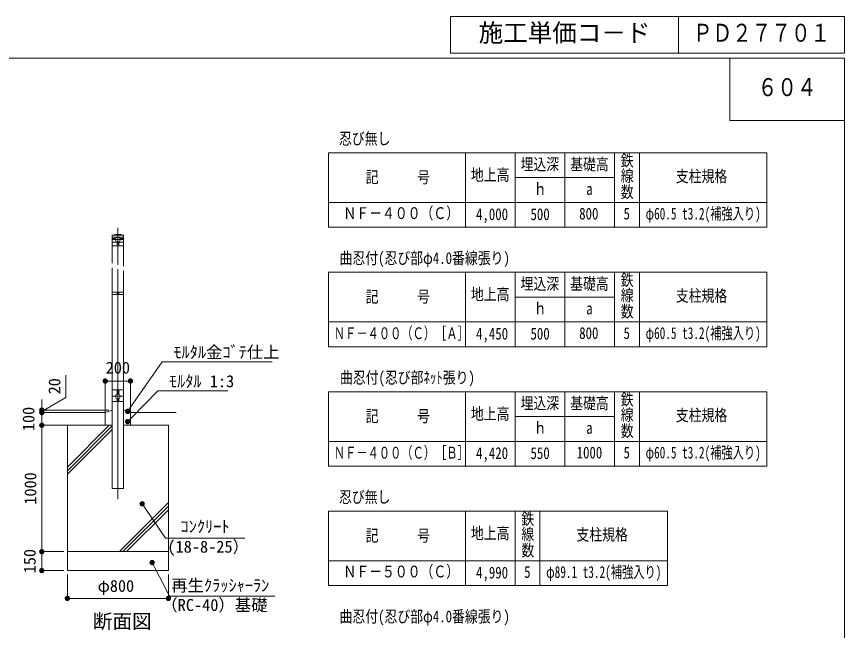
# Model space of a CAD drawing. Units: millimetres on the paper, scale 1:60. Extents: x 12 to 3365, y 11 to 3118.
# Drawn here: x 176.2 to 285.5, y 116.7 to 197.7 of the extents above; entities that cross this region are included whole.
import ezdxf
from ezdxf.enums import TextEntityAlignment as Align

# ---------------------------------------------------------------- set-up
doc = ezdxf.new("R2010")
doc.units = ezdxf.units.MM
doc.linetypes.add('USER1', pattern=[200, 125, -25, 25, -25])
for name, color, linetype, lineweight in [('_0-0_', 7, 'Continuous', 13), ('ハッチ', 4, 'Continuous', 13), ('寸法', 1, 'Continuous', 13), ('本体', 7, 'Continuous', 13)]:
    doc.layers.add(name, color=color, linetype=linetype, lineweight=lineweight)
doc.styles.add('ＭＳ ゴシック', font='')
doc.styles.get('ＭＳ ゴシック').set_extended_font_data('MS Gothic')

# ---------------------------------------------------------------- blocks, each defined once
blk = doc.blocks.new('filled_dot')
at = {"color": 0, "linetype": 'Continuous', "lineweight": -2, "const_width": 1.25}
blk.add_lwpolyline([(-0.625, 0, 1), (0.625, 0, 1)], format="xyb", close=True, dxfattribs=at)

msp = doc.modelspace()

# ---------------------------------------------------------------- linework, layer by layer
at = {"layer": '_0-0_'}
for p, q in [((233.466, 197.711), (233.466, 192.873)), ((233.466, 197.711), (285.477, 197.711)), ((263.586, 197.711), (263.586, 192.873)), ((285.477, 197.711), (285.477, 192.873)), ((233.466, 192.873), (285.477, 192.873)), ((270.342, 192.225), (270.342, 184.025)), ((285.477, 184.025), (270.342, 184.025))]:
    msp.add_line(p, q, dxfattribs=at)
at = {"layer": '_0-0_', "color": 6}
for p, q in [((285.477, 192.225), (11.664, 192.225)), ((285.477, 11.043), (285.477, 192.225))]:
    msp.add_line(p, q, dxfattribs=at)
at = {"layer": 'ハッチ', "linetype": 'USER1'}
for p, q in [((189.558, 167.527), (189.558, 164.984)), ((189.558, 164.384), (189.558, 147.947)), ((189.558, 147.947), (189.558, 134.063))]:
    msp.add_line(p, q, dxfattribs=at)
at = {"layer": 'ハッチ'}
for p, q in [((188.413, 143.81), (182.891, 138.288)), ((188.815, 143.741), (182.891, 137.817)), ((188.815, 143.27), (182.891, 137.345)), ((189.76, 127.143), (196.224, 133.608)), ((190.231, 127.143), (196.224, 133.136)), ((190.703, 127.143), (196.224, 132.665))]:
    msp.add_line(p, q, dxfattribs=at)
at = {"layer": '寸法', "color": 3}
for p, q in [((217.372, 179.75), (275.222, 179.75)), ((217.372, 179.75), (217.372, 169.922)), ((235.472, 179.75), (235.472, 169.922)), ((242.024, 179.75), (242.024, 169.922)), ((248.576, 179.75), (248.576, 169.922)), ((255.128, 179.75), (255.128, 169.922)), ((258.404, 179.75), (258.404, 169.922)), ((275.222, 179.75), (275.222, 169.922)), ((242.024, 176.474), (255.128, 176.474)), ((217.372, 173.198), (275.222, 173.198)), ((217.372, 169.922), (275.222, 169.922)), ((217.372, 163.994), (275.222, 163.994)), ((217.372, 163.994), (217.372, 154.166)), ((235.472, 163.994), (235.472, 154.166)), ((242.024, 163.994), (242.024, 154.166)), ((248.576, 163.994), (248.576, 154.166)), ((255.128, 163.994), (255.128, 154.166)), ((258.404, 163.994), (258.404, 154.166)), ((275.222, 163.994), (275.222, 154.166)), ((242.024, 160.718), (255.128, 160.718)), ((217.372, 157.442), (275.222, 157.442)), ((217.372, 154.166), (275.222, 154.166)), ((217.372, 148.238), (275.222, 148.238)), ((217.372, 148.238), (217.372, 138.41)), ((235.472, 148.238), (235.472, 138.41)), ((242.024, 148.238), (242.024, 138.41)), ((248.576, 148.238), (248.576, 138.41)), ((255.128, 148.238), (255.128, 138.41)), ((258.404, 148.238), (258.404, 138.41)), ((275.222, 148.238), (275.222, 138.41)), ((242.024, 144.962), (255.128, 144.962)), ((217.372, 141.686), (275.222, 141.686)), ((217.372, 138.41), (275.222, 138.41)), ((217.372, 132.482), (262.099, 132.482)), ((217.372, 132.482), (217.372, 122.654)), ((235.472, 132.482), (235.472, 122.654)), ((242.024, 132.482), (242.024, 122.654)), ((245.281, 132.482), (245.281, 122.654)), ((262.099, 132.482), (262.099, 122.654)), ((235.484, 129.206), (235.472, 129.206)), ((217.372, 125.93), (262.099, 125.93)), ((217.372, 122.654), (262.099, 122.654))]:
    msp.add_line(p, q, dxfattribs=at)
at = {"layer": '寸法'}
for p, q in [((191.243, 146.208), (195.423, 152.177)), ((195.423, 152.177), (209.924, 152.177)), ((182.699, 147.475), (182.699, 150.435)), ((187.891, 149.643), (191.224, 149.643)), ((187.891, 145.476), (187.891, 149.643)), ((191.224, 145.476), (191.224, 149.643)), ((191.339, 144.794), (194.84, 148.343)), ((194.84, 148.343), (204.068, 148.343)), ((179.516, 145.643), (182.699, 147.475)), ((179.516, 144.076), (179.516, 147.21)), ((179.516, 142.41), (179.516, 146.876)), ((188.344, 145.81), (179.516, 145.81)), ((183.283, 145.476), (179.516, 145.476)), ((183.45, 145.476), (179.516, 145.476)), ((190.842, 145.635), (191.243, 146.208)), ((190.848, 144.296), (191.339, 144.794)), ((179.516, 143.81), (179.516, 127.143)), ((182.42, 143.81), (179.516, 143.81)), ((183.283, 143.81), (179.516, 143.81)), ((192.762, 133.448), (193.158, 132.871)), ((193.158, 132.871), (195.866, 128.917)), ((195.866, 128.917), (206.307, 128.917)), ((179.516, 127.143), (179.516, 124.643)), ((182.42, 127.143), (179.516, 127.143)), ((182.42, 127.143), (179.516, 127.143)), ((194.08, 125.698), (194.402, 125.077)), ((182.42, 124.643), (179.516, 124.643)), ((194.402, 125.077), (196.376, 121.268)), ((182.891, 124.143), (182.891, 120.976)), ((196.224, 124.143), (196.224, 120.976)), ((182.891, 120.976), (196.224, 120.976)), ((196.376, 121.268), (210.288, 121.268))]:
    msp.add_line(p, q, dxfattribs=at)
at = {"layer": '寸法', "lineweight": 18}
for p, q in [((190.842, 145.635), (190.847, 145.643)), ((190.848, 144.296), (190.855, 144.303)), ((192.762, 133.448), (192.768, 133.44)), ((194.08, 125.698), (194.084, 125.689))]:
    msp.add_line(p, q, dxfattribs=at)
at = {"layer": '本体'}
for p, q in [((189.558, 169.839), (189.558, 167.693)), ((190.3, 168.86), (188.815, 168.86)), ((188.815, 168.86), (188.815, 165.186)), ((190.3, 168.61), (188.815, 168.61)), ((189.287, 168.459), (188.815, 168.459)), ((189.828, 168.459), (190.3, 168.459)), ((190.3, 164.783), (190.3, 168.86)), ((188.815, 167.959), (189.449, 167.959)), ((188.815, 167.459), (189.449, 167.459)), ((188.891, 168.293), (190.224, 168.293)), ((189.449, 167.994), (189.449, 167.459)), ((189.666, 167.994), (189.666, 167.459)), ((189.666, 167.959), (190.3, 167.959)), ((189.666, 167.459), (190.3, 167.459)), ((188.815, 164.586), (188.815, 135.476)), ((190.3, 135.476), (190.3, 164.183)), ((188.815, 161.383), (189.449, 161.383)), ((189.449, 161.049), (188.815, 161.049)), ((189.449, 161.383), (189.449, 161.049)), ((189.666, 161.383), (189.666, 161.049)), ((190.3, 161.383), (189.666, 161.383)), ((189.666, 161.049), (190.3, 161.049)), ((188.815, 148.461), (189.449, 148.461)), ((188.891, 147.627), (190.224, 147.627)), ((189.449, 147.926), (189.449, 148.461)), ((189.666, 147.926), (189.666, 148.461)), ((189.666, 148.461), (190.3, 148.461)), ((188.815, 146.961), (189.449, 146.961)), ((189.449, 147.329), (189.449, 146.961)), ((189.666, 147.329), (189.666, 146.961)), ((189.666, 146.961), (190.3, 146.961)), ((181.588, 145.476), (187.891, 145.476)), ((187.891, 145.476), (188.815, 145.81)), ((187.891, 143.81), (187.891, 145.476)), ((190.3, 145.81), (190.3, 145.81)), ((190.3, 145.81), (191.224, 145.476)), ((191.224, 143.81), (191.224, 145.476)), ((191.224, 145.476), (197.239, 145.476)), ((182.891, 143.81), (188.815, 143.81)), ((182.891, 124.643), (182.891, 143.81)), ((190.3, 143.81), (196.224, 143.81)), ((196.224, 124.643), (196.224, 143.81)), ((188.815, 135.476), (190.3, 135.476)), ((182.891, 127.143), (196.224, 127.143)), ((182.891, 124.643), (196.224, 124.643))]:
    msp.add_line(p, q, dxfattribs=at)
for centre, radius, start, end in [((189.558, 167.29), 1.737, 64.69739, 115.30262), ((189.558, 168.293), 0.318, 289.95043, 250.04954), ((189.558, 147.627), 0.318, 109.95043, 70.04955)]:
    msp.add_arc(centre, radius, start, end, dxfattribs=at)

# ---------------------------------------------------------------- block references
at = {"layer": '寸法', "xscale": 0.28, "yscale": 0.28}
for p in [(187.891, 149.643), (182.891, 120.976)]:
    msp.add_blockref('filled_dot', p, dxfattribs=at)
for p, rotation in [((191.224, 149.643), 180), ((179.516, 145.81), 90), ((179.516, 145.476), 90), ((179.516, 145.476), 270), ((179.516, 143.81), 270), ((179.516, 143.81), 270), ((179.516, 127.143), 270), ((179.516, 127.143), 90), ((179.516, 124.643), 90), ((196.224, 120.976), 180)]:
    msp.add_blockref('filled_dot', p, dxfattribs=dict(at, rotation=rotation))
at = {"layer": '寸法', "lineweight": 18, "xscale": 0.28, "yscale": 0.28}
for p, rotation in [((190.842, 145.635), 55), ((190.848, 144.296), 45.4), ((192.762, 133.448), 304.4), ((194.08, 125.698), 297.4)]:
    msp.add_blockref('filled_dot', p, dxfattribs=dict(at, rotation=rotation))

# ---------------------------------------------------------------- texts
at = {"layer": '_0-0_', "style": 'ＭＳ ゴシック'}
msp.add_text('施工単価コ－ド', height=2.374, dxfattribs=at).set_placement((237.195, 193.673), align=Align.BOTTOM_LEFT)
at = {"layer": '_0-0_', "style": 'ＭＳ ゴシック', "width": 0.8}
for s, p in [('ＰＤ２７７０１', (265.467, 193.673)), ('６０４', (274.025, 186.506))]:
    msp.add_text(s, height=2.374, dxfattribs=at).set_placement(p, align=Align.BOTTOM_LEFT)
at = {"layer": '寸法', "color": 3, "style": 'ＭＳ ゴシック'}
for s, width, p in [('忍び無し', 0.8, (218.758, 180.373)), ('鉄', 0.8, (255.949, 177.483)), ('埋込深', 0.8, (242.721, 176.981)), ('基礎高', 0.8, (249.273, 176.981)), ('記\u3000\u3000\u3000号', 0.8, (222.277, 175.289)), ('地上高', 0.8, (236.169, 175.6)), ('線', 0.8, (255.949, 175.463)), ('支柱規格', 0.8, (263.22, 175.408)), ('ｈ', 0.8, (244.458, 173.73)), ('a', 0.8, (251.386, 173.73)), ('数', 0.8, (255.953, 173.339)), ('ＮＦ－４００（Ｃ）', 0.8, (219.332, 170.545)), ('φ60.5 t3.2(補強入り)', 0.7, (259.222, 170.479)), ('4,000', 0.8, (236.84, 170.402)), ('500', 0.8, (244.03, 170.402)), ('800', 0.8, (250.459, 170.48)), ('5', 0.8, (256.314, 170.481)), ('曲忍付(忍び部φ4.0番線張り)', 0.8, (218.822, 164.617)), ('鉄', 0.8, (255.949, 161.727)), ('埋込深', 0.8, (242.721, 161.225)), ('基礎高', 0.8, (249.273, 161.225)), ('地上高', 0.8, (236.169, 159.844)), ('線', 0.8, (255.949, 159.707)), ('支柱規格', 0.8, (263.22, 159.652)), ('記\u3000\u3000\u3000号', 0.8, (222.277, 159.533)), ('ｈ', 0.8, (244.458, 157.974)), ('a', 0.8, (251.386, 157.974)), ('数', 0.8, (255.953, 157.583)), ('ＮＦ－４００（Ｃ）［Ａ］', 0.7, (218.072, 154.7)), ('4,450', 0.8, (236.84, 154.646)), ('500', 0.8, (244.03, 154.646)), ('800', 0.8, (250.459, 154.724)), ('5', 0.8, (256.314, 154.725)), ('φ60.5 t3.2(補強入り)', 0.7, (259.222, 154.723)), ('曲忍付(忍び部ﾈｯﾄ張り)', 0.8, (218.878, 148.861)), ('埋込深', 0.8, (242.721, 145.469)), ('基礎高', 0.8, (249.273, 145.469)), ('鉄', 0.8, (255.949, 145.971)), ('記\u3000\u3000\u3000号', 0.8, (222.277, 143.777)), ('地上高', 0.8, (236.169, 144.088)), ('線', 0.8, (255.949, 143.952)), ('支柱規格', 0.8, (263.22, 143.896)), ('ｈ', 0.8, (244.458, 142.218)), ('a', 0.8, (251.386, 142.218)), ('数', 0.8, (255.953, 141.827)), ('ＮＦ－４００（Ｃ）［Ｂ］', 0.7, (218.072, 138.944)), ('φ60.5 t3.2(補強入り)', 0.7, (259.222, 138.967)), ('4,420', 0.8, (236.84, 138.89)), ('550', 0.8, (244.03, 138.89)), ('1000', 0.8, (250.119, 138.968)), ('5', 0.8, (256.314, 138.969)), ('忍び無し', 0.8, (218.758, 133.105)), ('鉄', 0.8, (242.825, 130.215)), ('記\u3000\u3000\u3000号', 0.8, (222.277, 128.021)), ('地上高', 0.8, (236.169, 128.332)), ('線', 0.8, (242.825, 128.196)), ('支柱規格', 0.8, (250.096, 128.14)), ('数', 0.8, (242.83, 126.072)), ('ＮＦ－５００（Ｃ）', 0.8, (219.332, 123.277)), ('4,990', 0.8, (236.84, 123.134)), ('5', 0.8, (243.191, 123.213)), ('φ89.1 t3.2(補強入り)', 0.7, (246.098, 123.211)), ('曲忍付(忍び部φ4.0番線張り)', 0.8, (218.822, 117.349))]:
    msp.add_text(s, height=1.555, dxfattribs=dict(at, width=width)).set_placement(p, align=Align.BOTTOM_LEFT)
for s, height, p in [('ﾓﾙﾀﾙ金ｺﾞﾃ仕上', 1.582, (196.882, 152.187)), ('ﾓﾙﾀﾙ 1:3', 1.582, (196.299, 148.354)), ('ｺﾝｸﾘｰﾄ', 1.582, (197.832, 129.197)), ('(18-8-25）', 1.582, (196.093, 126.529)), ('再生ｸﾗｯｼｬｰﾗﾝ', 1.582, (196.603, 121.423)), ('（RC-40）基礎', 1.582, (195.296, 118.84)), ('断面図', 1.899, (186.25, 116.433))]:
    msp.add_text(s, height=height, dxfattribs=at).set_placement(p, align=Align.BOTTOM_LEFT)
at = {"layer": '寸法', "style": 'ＭＳ ゴシック'}
for s, p in [('200', (187.955, 150.15)), ('φ800', (186.887, 121.367))]:
    msp.add_text(s, height=1.567, dxfattribs=at).set_placement(p, align=Align.BOTTOM_LEFT)
for s, p in [('20', (182.442, 147.887)), ('100', (179.009, 143.041)), ('1000', (179.259, 133.34)), ('150', (179.176, 124.291))]:
    msp.add_text(s, height=1.567, rotation=90, dxfattribs=at).set_placement(p, align=Align.BOTTOM_LEFT)

doc.saveas('drawing.dxf')
